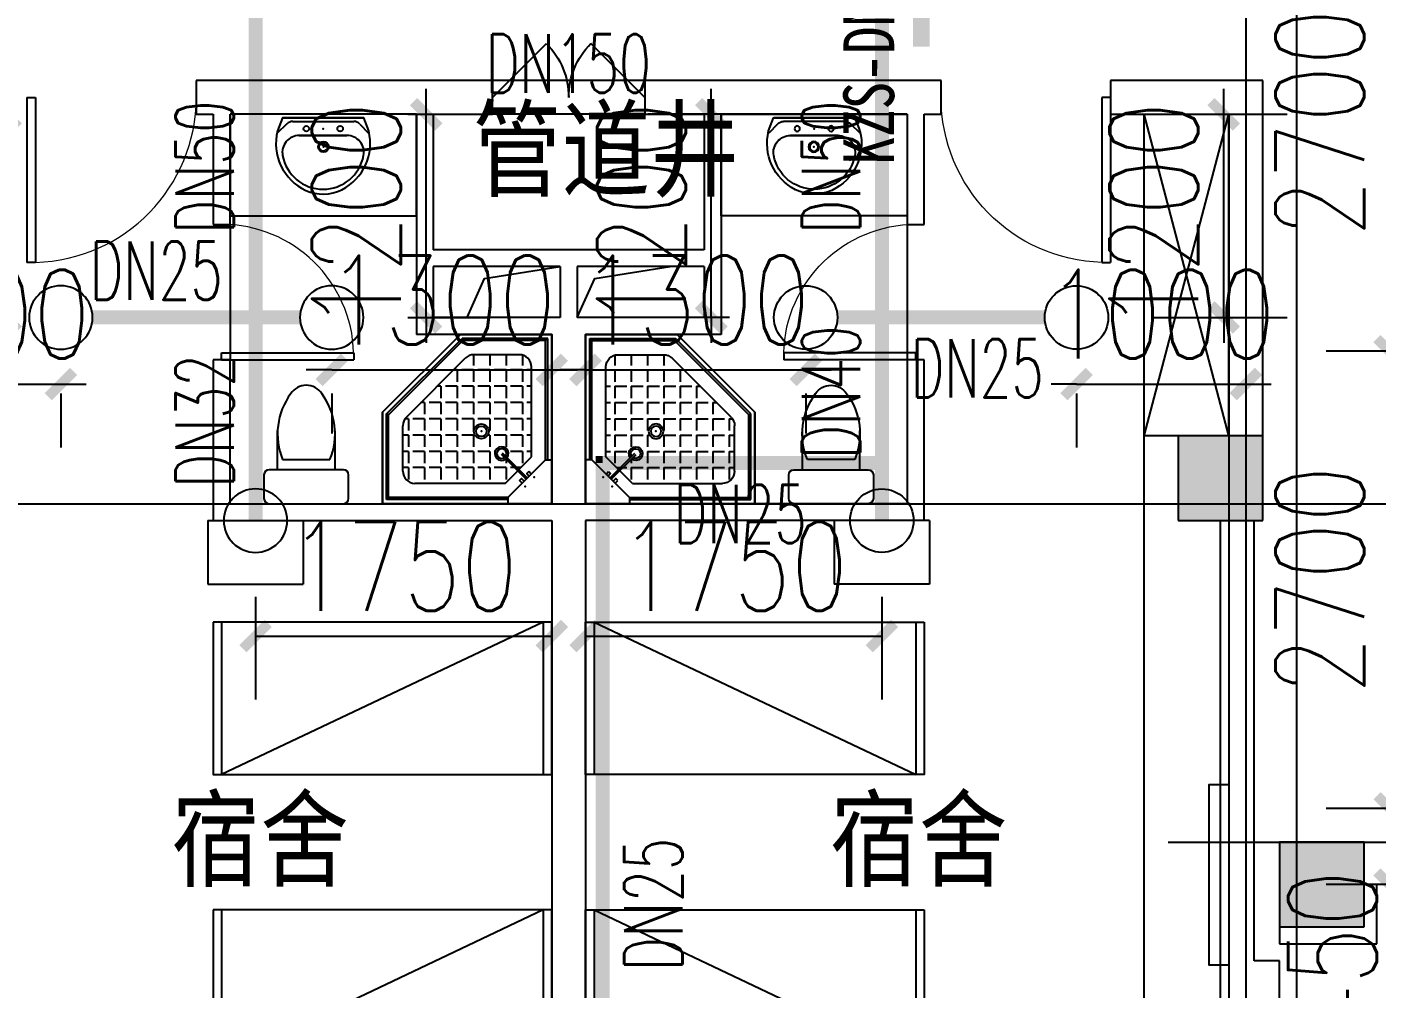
# Model space of a CAD drawing. Extents: x 0 to 2838408, y -923048 to 203859.
# Drawn here: x 2722063 to 2730038, y -684208 to -678526 of the extents above; entities that cross this region are included whole.
import ezdxf
from ezdxf.enums import TextEntityAlignment as Align

# ---------------------------------------------------------------- set-up
doc = ezdxf.new("R2010")
doc.units = 0
doc.header["$LTSCALE"] = 1000
for name, color, linetype in [('A-Fixt', 81, 'Continuous'), ('CLAYER', 7, 'Continuous'), ('COLUMN', 9, 'Continuous'), ('DIM_喷淋', 3, 'Continuous'), ('DOOR_FIRE', 4, 'Continuous'), ('DOTE', 8, 'Continuous'), ('EQUIP_喷头', 7, 'Continuous'), ('PIPE-喷淋', 6, 'Continuous'), ('PUB_HATCH', 8, 'Continuous'), ('PUB_TEXT', 7, 'Continuous'), ('TEXT_喷淋', 7, 'Continuous'), ('TWT_DIM', 3, 'Continuous'), ('WALL', 9, 'Continuous'), ('WINDOW', 4, 'Continuous'), ('XREF', 8, 'Continuous'), ('抗震支吊架', 2, 'Continuous'), ('洁具', 213, 'Continuous'), ('配景', 3, 'Continuous')]:
    doc.layers.add(name, color=color, linetype=linetype)
doc.styles.add('_TCH_DIM_T3', font='SIMPLEX', dxfattribs={"width": 0.75, "bigfont": 'HZTXT'})
doc.styles.add('_TWT_PIPEDN', font='SIMPLEX', dxfattribs={"width": 0.8, "height": 2.3, "bigfont": 'HZTXT'})
doc.styles.add('kzcad', font='', dxfattribs={"width": 0.8})
doc.styles.get("Standard").update_dxf_attribs({"font": 'geniso.shx', "bigfont": 'hztxt.shx'})
doc.styles.get('kzcad').set_extended_font_data('SimSun')
doc.dimstyles.new('_TWT_ARCH&&150', dxfattribs={"dimtxt": 525, "dimasz": 150, "dimexe": 375, "dimexo": 450, "dimgap": 150, "dimtad": 1, "dimdec": 0, "dimzin": 0, "dimdsep": 46, "dimtxsty": '_TCH_DIM_T3', "dimblk": 'ARCHTICK', "dimcen": 0.09, "dimclrt": 7, "dimazin": 2, "dimtfac": 1, "dimtdec": 0, "dimtix": 1, "dimtmove": 2, "dimatfit": 3, "dimfxl": 1, "dimtolj": 1, "dimtzin": 0, "dimarcsym": 0})

# ---------------------------------------------------------------- blocks, each defined once
blk = doc.blocks.new('1F平面-CAD导入_dwg_Drawing4_t3_dwg_$plan$00001613-474159-1F-927810-1F')
at = {"layer": '洁具'}
for p, q in [((-30, 250), (-170, 250)), ((-200, 169.7), (-430.4, 169.7)), ((-260.4, -139.7), (-260.4, 139.7)), ((-200, -169.7), (-200, -220)), ((-170, -250), (-30, -250))]:
    blk.add_line(p, q, dxfattribs=at)
for points in [[(-200, 220), (-200, 169.7), (-200, -169.7), (-430.4, -169.7)], [(0, -220), (0, 220)]]:
    blk.add_lwpolyline(points, dxfattribs=at)
for centre, radius, start, end in [((-170, 220), 30, 90, 180), ((-30, 220), 30, 0, 90), ((-412.8, -227.4), 397.5, 67.45048, 126.63814), ((-589.6, 0), 109.8, 123.45086, 236.54914), ((-412.8, 227.4), 397.5, 233.36186, 292.54952), ((-170, -220), 30, 180, 270), ((-30, -220), 30, 270, 0)]:
    blk.add_arc(centre, radius, start, end, dxfattribs=at)
blk = doc.blocks.new('$lvtry$00000169')
at = {"color": 0}
for p, q in [((258.9, -36), (258.9, 0)), ((258.9, -36), (36, -258.9)), ((258.9, -24), (976, -24)), ((258.9, -36), (964, -36)), ((964, -36), (976, -24)), ((964, -36), (964, -525.1)), ((976, -24), (976, -530.1)), ((276.1, -120), (120, -276.1)), ((143.9, -151), (290.7, -298.1)), ((151, -143.9), (297.8, -291)), ((269.6, -212.7), (269.6, -142.7)), ((276.1, -120), (808, -120)), ((365.9, -212.7), (365.9, -142.7)), ((462.1, -212.7), (462.1, -142.7)), ((558.4, -212.7), (558.4, -142.7)), ((654.6, -212.7), (654.6, -142.7)), ((750.9, -212.7), (750.9, -142.7)), ((847.1, -212.7), (847.1, -142.7)), ((173.4, -308.9), (173.4, -238.9)), ((183.4, -212.7), (205.5, -212.7)), ((219.6, -212.7), (243.4, -212.7)), ((269.6, -212.7), (339.6, -212.7)), ((269.6, -262.8), (269.6, -238.9)), ((365.9, -212.7), (435.9, -212.7)), ((365.9, -308.9), (365.9, -238.9)), ((462.1, -212.7), (532.1, -212.7)), ((462.1, -308.9), (462.1, -238.9)), ((558.4, -212.7), (628.4, -212.7)), ((558.4, -308.9), (558.4, -238.9)), ((654.6, -212.7), (724.6, -212.7)), ((654.6, -308.9), (654.6, -238.9)), ((750.9, -212.7), (820.9, -212.7)), ((750.9, -308.9), (750.9, -238.9)), ((847.1, -212.7), (880, -212.7)), ((847.1, -308.9), (847.1, -238.9)), ((880, -192), (880, -460.5)), ((36, -258.9), (0, -258.9)), ((24, -258.9), (24, -976)), ((36, -258.9), (36, -964)), ((120, -276.1), (120, -808)), ((120, -308.9), (147.1, -308.9)), ((173.4, -308.9), (243.4, -308.9)), ((334.3, -308.9), (339.6, -308.9)), ((365.9, -308.9), (435.9, -308.9)), ((462.1, -308.9), (532.1, -308.9)), ((558.4, -308.9), (628.4, -308.9)), ((654.6, -308.9), (724.6, -308.9)), ((750.9, -308.9), (820.9, -308.9)), ((847.1, -308.9), (880, -308.9)), ((173.4, -405.2), (173.4, -335.2)), ((269.6, -405.2), (269.6, -335.2)), ((365.9, -405.2), (365.9, -335.2)), ((462.1, -405.2), (462.1, -335.2)), ((558.4, -405.2), (558.4, -335.2)), ((654.6, -405.2), (654.6, -335.2)), ((750.9, -405.2), (750.9, -335.2)), ((847.1, -405.2), (847.1, -335.2)), ((120, -405.2), (147.1, -405.2)), ((173.4, -405.2), (243.4, -405.2)), ((173.4, -501.4), (173.4, -431.4)), ((269.6, -405.2), (339.6, -405.2)), ((269.6, -501.4), (269.6, -431.4)), ((365.9, -405.2), (378.6, -405.2)), ((365.9, -501.4), (365.9, -431.4)), ((462.1, -405.2), (532.1, -405.2)), ((462.1, -501.4), (462.1, -431.4)), ((558.4, -405.2), (628.4, -405.2)), ((558.4, -501.4), (558.4, -431.4)), ((654.6, -405.2), (724.6, -405.2)), ((654.6, -501.4), (654.6, -431.4)), ((750.9, -405.2), (820.9, -405.2)), ((750.9, -501.4), (750.9, -431.4)), ((847.1, -405.2), (880, -405.2)), ((847.1, -501.4), (847.1, -431.4)), ((120, -501.4), (147.1, -501.4)), ((173.4, -501.4), (243.4, -501.4)), ((173.4, -597.7), (173.4, -527.7)), ((269.6, -501.4), (339.6, -501.4)), ((269.6, -597.7), (269.6, -527.7)), ((365.9, -501.4), (435.9, -501.4)), ((365.9, -597.7), (365.9, -527.7)), ((462.1, -501.4), (532.1, -501.4)), ((462.1, -597.7), (462.1, -527.7)), ((858.9, -511.4), (511.4, -858.9)), ((964, -525.1), (525.1, -964)), ((976, -530.1), (530.1, -976)), ((558.4, -501.4), (628.4, -501.4)), ((558.4, -597.7), (558.4, -527.7)), ((654.6, -501.4), (724.6, -501.4)), ((654.6, -597.7), (654.6, -527.7)), ((750.9, -501.4), (820.9, -501.4)), ((750.9, -597.7), (750.9, -527.7)), ((847.1, -501.4), (867.2, -501.4)), ((964, -525.1), (976, -530.1)), ((120, -597.7), (147.1, -597.7)), ((173.4, -597.7), (243.4, -597.7)), ((173.4, -693.9), (173.4, -623.9)), ((269.6, -597.7), (339.6, -597.7)), ((269.6, -693.9), (269.6, -623.9)), ((365.9, -597.7), (435.9, -597.7)), ((365.9, -693.9), (365.9, -623.9)), ((462.1, -597.7), (532.1, -597.7)), ((462.1, -693.9), (462.1, -623.9)), ((558.4, -597.7), (628.4, -597.7)), ((558.4, -693.9), (558.4, -623.9)), ((654.6, -597.7), (724.6, -597.7)), ((654.6, -693.9), (654.6, -623.9)), ((750.9, -597.7), (772.6, -597.7)), ((120, -693.9), (147.1, -693.9)), ((173.4, -693.9), (243.4, -693.9)), ((269.6, -693.9), (339.6, -693.9)), ((365.9, -693.9), (435.9, -693.9)), ((462.1, -693.9), (532.1, -693.9)), ((558.4, -693.9), (628.4, -693.9)), ((654.6, -693.9), (676.4, -693.9)), ((120, -790.2), (147.1, -790.2)), ((173.4, -790.2), (173.4, -720.2)), ((173.4, -790.2), (243.4, -790.2)), ((269.6, -790.2), (269.6, -720.2)), ((269.6, -790.2), (339.6, -790.2)), ((365.9, -790.2), (365.9, -720.2)), ((365.9, -790.2), (435.9, -790.2)), ((462.1, -790.2), (462.1, -720.2)), ((462.1, -790.2), (532.1, -790.2)), ((558.4, -790.2), (558.4, -720.2)), ((558.4, -790.2), (580.1, -790.2)), ((173.4, -877.5), (173.4, -816.4)), ((269.6, -880), (269.6, -816.4)), ((365.9, -880), (365.9, -816.4)), ((462.1, -880), (462.1, -816.4)), ((192, -880), (460.5, -880)), ((36, -964), (24, -976)), ((24, -976), (530.1, -976)), ((36, -964), (525.1, -964)), ((525.1, -964), (530.1, -976))]:
    blk.add_line(p, q, dxfattribs=at)
blk.add_lwpolyline([(0, 0), (0, -1000), (540, -1000), (1000, -540), (1000, 0)], close=True)
for points in [[(0, 0), (0, -1000)], [(0, 0), (1000, 0)], [(1000, 0), (1000, -540)], [(189.7, -136.1), (177.9, -147.9), (162.5, -132.5), (174.3, -120.7)], [(136.1, -189.7), (147.9, -177.9), (132.5, -162.5), (120.7, -174.3)], [(1000, -540), (540, -1000)], [(0, -1000), (540, -1000)]]:
    blk.add_lwpolyline(points, close=True, dxfattribs=at)
for radius in [43.8, 31.1]:
    blk.add_circle((416.2, -427.6), radius, dxfattribs=at)
for centre, radius, start, end in [((808, -192), 72, 0, 90), ((296, -295.7), 40.6, 142.58296, 128.41974), ((296, -295.7), 28.6, 145.82801, 125.65986), ((808, -460.5), 72, 315, 0), ((192, -808), 72, 180, 270), ((460.5, -808), 72, 270, 315)]:
    blk.add_arc(centre, radius, start, end, dxfattribs=at)
for p in [(103.2, -155.8, 0), (156.1, -102.2, 0), (415.8, -428.1, 0)]:
    blk.add_point(p, dxfattribs=at)
blk = doc.blocks.new('$lvtry$00000178')
at = {"color": 0}
for p, q in [((-238.4, 0), (238.4, 0)), ((-214.1, -36.1), (-272.1, -90.6)), ((-179.8, -22.5), (180.1, -22.5)), ((215.7, -37.5), (268.3, -90.8)), ((-141.7, -105.2), (140.2, -105.2)), ((140.2, -105.2), (-141.7, -105.2))]:
    blk.add_line(p, q, dxfattribs=at)
blk.add_lwpolyline([(-103.6, -429.7, 0.224698), (110.4, -425.4, 0.348046), (268.9, -78.5), (239.5, 0), (-241.3, 0), (-270.7, -78.5, 0.356844)], format="xyb", close=True, dxfattribs=at)
for centre, radius in [((-100, -65), 16.3), ((100, -65), 16.3), ((1.4, -172.5), 31.6)]:
    blk.add_circle(centre, radius, dxfattribs=at)
at = {"color": 0, "lineweight": 13}
blk.add_circle((1.4, -172.5), 23, dxfattribs=at)
at = {"color": 0}
for centre, radius, start, end in [((-179.8, -72.5), 50, 90, 133.18096), ((180.1, -72.5), 50, 44.56072, 90), ((-141.7, -205.2), 100, 90, 190.56023), ((140.2, -205.2), 100, 349.43977, 90), ((-0.7, -179), 243.4, 190.56023, 349.43977)]:
    blk.add_arc(centre, radius, start, end, dxfattribs=at)
for p in [(0, -65), (1.4, -172.5)]:
    blk.add_point(p, dxfattribs=at)
blk = doc.blocks.new('A$C70365C93')
at = {"layer": '洁具'}
blk.add_lwpolyline([(-1900, 2300), (-1900, 1700), (-800, 1700), (-800, 2300)], close=True, dxfattribs=at)
blk.add_blockref('$lvtry$00000178', (-1350, 2280), dxfattribs=at)
at = {"layer": '洁具', "rotation": 180}
blk.add_blockref('$lvtry$00000169', (0, 0), dxfattribs=at)
at = {"layer": '洁具', "extrusion": (0, 0, -1), "xscale": -1, "zscale": -1, "rotation": 90}
blk.add_blockref('1F平面-CAD导入_dwg_Drawing4_t3_dwg_$plan$00001613-474159-1F-927810-1F', (1450, 0), dxfattribs=at)
blk = doc.blocks.new('单人床')
at = {"layer": 'A-Fixt'}
for p, q in [((47773.8, 13973.4), (48673.8, 13973.4)), ((47773.8, 12073.4), (48673.8, 13973.4)), ((47773.8, 12073.4), (48673.8, 12073.4))]:
    blk.add_line(p, q, dxfattribs=at)
blk.add_lwpolyline([(47773.8, 14023.4), (48673.8, 14023.4), (48673.8, 12023.4), (47773.8, 12023.4), (47773.8, 14023.4)], dxfattribs=at)
blk = doc.blocks.new('CH_AP01')
for p, q in [((-311.4, 16.6), (-275, 0)), ((-275, 0), (275, 0)), ((275, 0), (311.4, 16.6))]:
    blk.add_line(p, q)
for centre, radius, start, end in [((-306.8, 555.3), 37.8, 100.18588, 202.83587), ((0, -578.9), 1212.6, 74.71041, 105.28959), ((0, -578.9), 1172.6, 75.02868, 104.97132), ((0, -1278.1), 1856.9, 80.61099, 99.38901), ((306.8, 555.3), 37.8, 337.16413, 79.81412), ((-1658.4, 201.9), 1359.7, 352.16586, 14.42826), ((-823.7, 250), 562.9, 335.50378, 31.09034), ((-823.7, 250), 602.9, 335.50378, 30.26909), ((0, -578.9), 1092.6, 75.87672, 104.12328), ((823.7, 250), 602.9, 149.73091, 204.49622), ((823.7, 250), 562.9, 148.90966, 204.49622), ((1658.4, 201.9), 1359.7, 165.57174, 187.83414)]:
    blk.add_arc(centre, radius, start, end)
blk = doc.blocks.new('A$C61295E98')
at = {"color": 3}
for p, q in [((544, 597.9), (0, 597.9)), ((0, 597.9), (0, 0)), ((161.4, 597.9), (161.4, 0)), ((170.4, 0.2), (170.4, 597.6)), ((602.7, 572.2), (602.7, 25.6)), ((624, 517.9), (624, 80)), ((544, 0), (0, 0))]:
    blk.add_line(p, q, dxfattribs=at)
for points in [[(81.8, 540.3), (75.3, 540.3), (75.3, 576.8), (81.8, 576.8)], [(81.8, 453.1), (75.3, 453.1), (75.3, 489.6), (81.8, 489.6)], [(81.8, 352.9), (75.3, 352.9), (75.3, 389.4), (81.8, 389.4)]]:
    blk.add_lwpolyline(points, close=True, dxfattribs=at)
for centre in [(74, 250.1), (74, 164.2), (74, 70.5)]:
    blk.add_circle(centre, 15.7, dxfattribs=at)
for centre, start, end in [((544, 517.9), 360, 90), ((544, 80), 270, 0)]:
    blk.add_arc(centre, 80, start, end, dxfattribs=at)
blk = doc.blocks.new('宿舍')
at = {"layer": 'A-Fixt'}
for p, q in [((47853.8, 13801.7), (48353.8, 15701.7)), ((48353.8, 13801.7), (47853.8, 15701.7)), ((47853.8, 13801.7), (48353.8, 13801.7))]:
    blk.add_line(p, q, dxfattribs=at)
for points in [[(47853.8, 8601.7), (48353.8, 8601.7), (48353.8, 15701.7), (47853.8, 15701.7)], [(47853.8, 10676.1), (47970.5, 10676.1), (47970.5, 11742.6), (47853.8, 11742.6)]]:
    blk.add_lwpolyline(points, close=True, dxfattribs=at)
at = {"xscale": -1, "rotation": 90}
for p in [(63677.2, 60475.5), (63677.2, 58775.5)]:
    blk.add_blockref('单人床', p, dxfattribs=at)
at = {"layer": 'A-Fixt', "xscale": -1, "rotation": 180}
for p in [(50002, 9140.5), (51117.2, 9140.5)]:
    blk.add_blockref('CH_AP01', p, dxfattribs=at)
at = {"layer": '配景', "color": 252}
blk.add_blockref('A$C61295E98', (47853.8, 7096.6), dxfattribs=at)
blk = doc.blocks.new('$DorLib2D$00000116')
at = {"color": 0}
for p, q in [((-0.5, 0), (-0.1464, 0.3536)), ((0.5, 0), (0.1464, 0.3536))]:
    blk.add_line(p, q, dxfattribs=at)
for centre, start, end in [((-0.5, 0), 0, 45), ((0.5, 0), 135, 180)]:
    blk.add_arc(centre, 0.5, start, end, dxfattribs=at)
blk = doc.blocks.new('$DorLib2D$00000001')
for p, q in [((0.45, 0.975), (0.5, 0.975)), ((0.45, 0), (0.45, 0.975)), ((0.5, 0), (0.5, 0.975)), ((0.5, 0), (0.45, 0))]:
    blk.add_line(p, q)
at = {"lineweight": 13}
blk.add_arc((0.475, 0), 0.975, 91.46928, 180, dxfattribs=at)
blk = doc.blocks.new('4F1')
at = {"layer": 'PUB_HATCH'}
for points in [[(2393316.7, -680941.3), (2392816.7, -680941.3), (2392816.7, -681441.3), (2393316.7, -681441.3)], [(2393916.7, -683341.3), (2393416.7, -683341.3), (2393416.7, -683841.3), (2393916.7, -683841.3)]]:
    blk.add_hatch(color=256, dxfattribs=at).paths.add_polyline_path(points)
for points in [[(2388616.7, -680241.3), (2388720.3, -680011), (2389166.7, -679941.3)], [(2389266.7, -680241.3), (2389370.3, -680011), (2389816.7, -679941.3)]]:
    blk.add_lwpolyline(points)
at = {"layer": 'COLUMN'}
for p, q in [((2393316.7, -680941.3), (2392816.7, -680941.3)), ((2392816.7, -680941.3), (2392816.7, -681441.3)), ((2393316.7, -681441.3), (2393316.7, -680941.3)), ((2392816.7, -681441.3), (2393316.7, -681441.3)), ((2393916.7, -683341.3), (2393416.7, -683341.3)), ((2393416.7, -683341.3), (2393416.7, -683841.3)), ((2393916.7, -683841.3), (2393916.7, -683341.3)), ((2393416.7, -683841.3), (2393916.7, -683841.3))]:
    blk.add_line(p, q, dxfattribs=at)
at = {"layer": 'DOOR_FIRE'}
for p, q in [((2389666.7, -678841.3), (2388766.7, -678841.3)), ((2389666.7, -679041.3), (2388766.7, -679041.3))]:
    blk.add_line(p, q, dxfattribs=at)
at = {"layer": 'DOTE'}
for p, q in [((2393216.7, -606941.3), (2393216.7, -690141.3)), ((2393516.7, -606941.3), (2393516.7, -690141.3)), ((2343216.7, -681341.3), (2453916.7, -681341.3)), ((2392758.5, -683341.3), (2405723.1, -683341.3))]:
    blk.add_line(p, q, dxfattribs=at)
at = {"layer": 'WALL'}
for p, q in [((2387116.7, -678841.3), (2387016.7, -678841.3)), ((2387016.7, -678841.3), (2387016.7, -679041.3)), ((2388316.7, -678841.3), (2387116.7, -678841.3)), ((2388766.7, -678841.3), (2388316.7, -678841.3)), ((2388766.7, -679041.3), (2388766.7, -678841.3)), ((2390116.7, -678841.3), (2389666.7, -678841.3)), ((2389666.7, -678841.3), (2389666.7, -679041.3)), ((2391316.7, -678841.3), (2390116.7, -678841.3)), ((2391416.7, -678841.3), (2391316.7, -678841.3)), ((2391416.7, -679041.3), (2391416.7, -678841.3)), ((2393316.7, -678841.3), (2392416.7, -678841.3)), ((2392416.7, -678841.3), (2392416.7, -679041.3)), ((2393316.7, -680941.3), (2393316.7, -678841.3)), ((2387016.7, -679041.3), (2387116.7, -679041.3)), ((2387116.7, -679041.3), (2387116.7, -679691.3)), ((2388316.7, -679041.3), (2387216.7, -679041.3)), ((2387216.7, -679691.3), (2387216.7, -679041.3)), ((2388316.7, -679041.3), (2388316.7, -679841.3)), ((2388416.7, -679041.3), (2388766.7, -679041.3)), ((2388416.7, -679041.3), (2388416.7, -679841.3)), ((2389666.7, -679041.3), (2390016.7, -679041.3)), ((2390016.7, -679041.3), (2390016.7, -679841.3)), ((2391216.7, -679041.3), (2390116.7, -679041.3)), ((2390116.7, -679041.3), (2390116.7, -679841.3)), ((2391216.7, -679041.3), (2391216.7, -679691.3)), ((2391316.7, -679691.3), (2391316.7, -679041.3)), ((2391316.7, -679041.3), (2391416.7, -679041.3)), ((2392416.7, -679041.3), (2393116.7, -679041.3)), ((2393116.7, -680941.3), (2393116.7, -679041.3)), ((2387116.7, -679691.3), (2387216.7, -679691.3)), ((2391216.7, -679691.3), (2391316.7, -679691.3)), ((2388316.7, -679841.3), (2388316.7, -680341.3)), ((2389216.7, -679841.3), (2388416.7, -679841.3)), ((2390016.7, -679841.3), (2389216.7, -679841.3)), ((2390116.7, -679841.3), (2390116.7, -680341.3)), ((2389166.7, -679941.3), (2388416.7, -679941.3)), ((2388416.7, -679941.3), (2388416.7, -680241.3)), ((2389166.7, -679941.3), (2389166.7, -680241.3)), ((2390016.7, -679941.3), (2389266.7, -679941.3)), ((2389266.7, -679941.3), (2389266.7, -680241.3)), ((2390016.7, -679941.3), (2390016.7, -680241.3)), ((2389166.7, -680241.3), (2388416.7, -680241.3)), ((2390016.7, -680241.3), (2389266.7, -680241.3)), ((2389116.7, -680341.3), (2388316.7, -680341.3)), ((2389116.7, -680341.3), (2389116.7, -681341.3)), ((2389316.7, -680341.3), (2389316.7, -681341.3)), ((2390116.7, -680341.3), (2389316.7, -680341.3)), ((2387216.7, -680491.3), (2387116.7, -680491.3)), ((2387116.7, -680491.3), (2387116.7, -681441.3)), ((2387216.7, -681341.3), (2387216.7, -680491.3)), ((2391316.7, -680491.3), (2391216.7, -680491.3)), ((2391216.7, -680491.3), (2391216.7, -681341.3)), ((2391316.7, -681441.3), (2391316.7, -680491.3)), ((2387216.7, -681341.3), (2389116.7, -681341.3)), ((2391216.7, -681341.3), (2389316.7, -681341.3)), ((2387116.7, -681441.3), (2389116.7, -681441.3)), ((2389116.7, -681441.3), (2389116.7, -686391.3)), ((2391316.7, -681441.3), (2389316.7, -681441.3)), ((2389316.7, -681441.3), (2389316.7, -686391.3)), ((2393066.7, -684041.3), (2393066.7, -681441.3)), ((2393266.7, -684041.3), (2393266.7, -681441.3)), ((2393991.7, -683591.3), (2393916.7, -683591.3)), ((2393991.7, -683941.3), (2393991.7, -683591.3)), ((2393416.7, -683841.3), (2393416.7, -683941.3)), ((2393416.7, -683941.3), (2393991.7, -683941.3)), ((2393066.7, -686141.3), (2393066.7, -684041.3)), ((2393416.7, -684041.3), (2393266.7, -684041.3)), ((2393416.7, -686541.3), (2393416.7, -684041.3))]:
    blk.add_line(p, q, dxfattribs=at)
at = {"layer": 'WINDOW'}
for p, q in [((2387216.7, -679691.3), (2387216.7, -680491.3)), ((2391216.7, -679691.3), (2391216.7, -680491.3))]:
    blk.add_line(p, q, dxfattribs=at)
for name, p in [('宿舍', (2337462.9, -694743)), ('A$C70365C93', (2389116.7, -681341.3))]:
    blk.add_blockref(name, p)
at = {"xscale": -1, "rotation": 359.9999999999999}
for name, p in [('A$C70365C93', (2389316.7, -681341.3)), ('宿舍', (2440970.6, -694743))]:
    blk.add_blockref(name, p, dxfattribs=at)
at = {"layer": 'DOOR_FIRE', "xscale": 900, "yscale": -900, "zscale": 200, "rotation": 179.9999999994664}
blk.add_blockref('$DorLib2D$00000116', (2389216.7, -678941.3), dxfattribs=at)
at = {"layer": 'WINDOW', "yscale": -1000}
for p, xscale, zscale in [((2386516.7, -678941.3), -1000, -1000), ((2391916.7, -678941.3), 1000, 1000)]:
    blk.add_blockref('$DorLib2D$00000001', p, dxfattribs=dict(at, xscale=xscale, zscale=zscale))
at = {"layer": 'WINDOW', "xscale": 800, "zscale": 800, "rotation": 269.9999999994664}
for p, yscale in [((2387166.7, -680091.3), 800), ((2391266.7, -680091.3), -800)]:
    blk.add_blockref('$DorLib2D$00000001', p, dxfattribs=dict(at, yscale=yscale))
at = {"layer": 'CLAYER'}
blk.add_text('管道井', height=525, dxfattribs=at).set_placement((2388649.1, -679528.3))
at = {"layer": 'PUB_TEXT'}
for p in [(2386869.2, -683605.1), (2390759.2, -683605.1)]:
    blk.add_text('宿舍', height=525, dxfattribs=at).set_placement(p)
blk = doc.blocks.new('_ArchTick')
at = {"color": 0, "linetype": 'ByBlock', "const_width": 0.4}
blk.add_lwpolyline([(-0.5, -0.5), (0.5, 0.5)], dxfattribs=at)
blk = doc.blocks.new('*D2691')
at = {"layer": 'Defpoints', "color": 0, "linetype": 'ByBlock', "transparency": 16777216}
for p in [(2725362.5, -680241.3), (2726662.5, -680241.3), (2726662.5, -680551.1)]:
    blk.add_point(p, dxfattribs=at)
at = {"layer": 'TWT_DIM', "color": 0, "linetype": 'ByBlock', "lineweight": -2, "transparency": 16777216}
for p, q in [((2725362.5, -680551.1), (2725212.5, -680551.1)), ((2725362.5, -680551.1), (2726662.5, -680551.1)), ((2726662.5, -680551.1), (2726812.5, -680551.1)), ((2725362.5, -680691.3), (2725362.5, -680926.1)), ((2726662.5, -680691.3), (2726662.5, -680926.1))]:
    blk.add_line(p, q, dxfattribs=at)
at = {"layer": 'TWT_DIM', "color": 0, "linetype": 'ByBlock', "lineweight": -2, "transparency": 16777216, "xscale": 150, "yscale": 150, "zscale": 150}
blk.add_blockref('_ArchTick', (2725362.5, -680551.1), dxfattribs=at)
at = {"layer": 'TWT_DIM', "color": 0, "linetype": 'ByBlock', "lineweight": -2, "transparency": 16777216, "xscale": 150, "yscale": 150, "zscale": 150, "rotation": 180}
blk.add_blockref('_ArchTick', (2726662.5, -680551.1), dxfattribs=at)
at = {"layer": 'TWT_DIM', "color": 7, "linetype": 'ByBlock', "transparency": 16777216, "insert": (2726012.5, -680138.6), "char_height": 525, "attachment_point": 5, "style": '_TCH_DIM_T3'}
blk.add_mtext('\\A1;1300', dxfattribs=at)
blk = doc.blocks.new('*D2692')
at = {"layer": 'Defpoints', "color": 0, "linetype": 'ByBlock', "transparency": 16777216}
for p in [(2723862.5, -680241.3), (2725162.5, -680241.3), (2725162.5, -680551.1)]:
    blk.add_point(p, dxfattribs=at)
at = {"layer": 'TWT_DIM', "color": 0, "linetype": 'ByBlock', "lineweight": -2, "transparency": 16777216}
for p, q in [((2723862.5, -680551.1), (2723712.5, -680551.1)), ((2723862.5, -680551.1), (2725162.5, -680551.1)), ((2725162.5, -680551.1), (2725312.5, -680551.1)), ((2723862.5, -680691.3), (2723862.5, -680926.1)), ((2725162.5, -680691.3), (2725162.5, -680926.1))]:
    blk.add_line(p, q, dxfattribs=at)
at = {"layer": 'TWT_DIM', "color": 0, "linetype": 'ByBlock', "lineweight": -2, "transparency": 16777216, "xscale": 150, "yscale": 150, "zscale": 150}
blk.add_blockref('_ArchTick', (2723862.5, -680551.1), dxfattribs=at)
at = {"layer": 'TWT_DIM', "color": 0, "linetype": 'ByBlock', "lineweight": -2, "transparency": 16777216, "xscale": 150, "yscale": 150, "zscale": 150, "rotation": 180}
blk.add_blockref('_ArchTick', (2725162.5, -680551.1), dxfattribs=at)
at = {"layer": 'TWT_DIM', "color": 7, "linetype": 'ByBlock', "transparency": 16777216, "insert": (2724512.5, -680138.6), "char_height": 525, "attachment_point": 5, "style": '_TCH_DIM_T3'}
blk.add_mtext('\\A1;1300', dxfattribs=at)
blk = doc.blocks.new('*D2704')
at = {"layer": 'Defpoints', "color": 0, "linetype": 'ByBlock', "transparency": 16777216}
for p in [(2725362.5, -681441.3), (2727112.5, -681441.3), (2727112.5, -682123.7)]:
    blk.add_point(p, dxfattribs=at)
at = {"layer": 'TWT_DIM', "color": 0, "linetype": 'ByBlock', "lineweight": -2, "transparency": 16777216}
for p, q in [((2725362.5, -681891.3), (2725362.5, -682498.7)), ((2727112.5, -681891.3), (2727112.5, -682498.7)), ((2725362.5, -682123.7), (2727112.5, -682123.7))]:
    blk.add_line(p, q, dxfattribs=at)
at = {"layer": 'TWT_DIM', "color": 0, "linetype": 'ByBlock', "lineweight": -2, "transparency": 16777216, "xscale": 150, "yscale": 150, "zscale": 150, "rotation": 180}
blk.add_blockref('_ArchTick', (2725362.5, -682123.7), dxfattribs=at)
at = {"layer": 'TWT_DIM', "color": 0, "linetype": 'ByBlock', "lineweight": -2, "transparency": 16777216, "xscale": 150, "yscale": 150, "zscale": 150}
blk.add_blockref('_ArchTick', (2727112.5, -682123.7), dxfattribs=at)
at = {"layer": 'TWT_DIM', "color": 7, "linetype": 'ByBlock', "transparency": 16777216, "insert": (2726237.5, -681711.2), "char_height": 525, "attachment_point": 5, "style": '_TCH_DIM_T3'}
blk.add_mtext('\\A1;1750', dxfattribs=at)
blk = doc.blocks.new('*D2705')
at = {"layer": 'Defpoints', "color": 0, "linetype": 'ByBlock', "transparency": 16777216}
for p in [(2728262.5, -680241.3), (2729262.5, -680241.3), (2729262.5, -680634.6)]:
    blk.add_point(p, dxfattribs=at)
at = {"layer": 'TWT_DIM', "color": 0, "linetype": 'ByBlock', "lineweight": -2, "transparency": 16777216}
for p, q in [((2728262.5, -680634.6), (2728112.5, -680634.6)), ((2728262.5, -680634.6), (2729262.5, -680634.6)), ((2729262.5, -680634.6), (2729412.5, -680634.6)), ((2728262.5, -680691.3), (2728262.5, -681009.6)), ((2729262.5, -680691.3), (2729262.5, -681009.6))]:
    blk.add_line(p, q, dxfattribs=at)
at = {"layer": 'TWT_DIM', "color": 0, "linetype": 'ByBlock', "lineweight": -2, "transparency": 16777216, "xscale": 150, "yscale": 150, "zscale": 150}
blk.add_blockref('_ArchTick', (2728262.5, -680634.6), dxfattribs=at)
at = {"layer": 'TWT_DIM', "color": 0, "linetype": 'ByBlock', "lineweight": -2, "transparency": 16777216, "xscale": 150, "yscale": 150, "zscale": 150, "rotation": 180}
blk.add_blockref('_ArchTick', (2729262.5, -680634.6), dxfattribs=at)
at = {"layer": 'TWT_DIM', "color": 7, "linetype": 'ByBlock', "transparency": 16777216, "insert": (2728762.5, -680222.1), "char_height": 525, "attachment_point": 5, "style": '_TCH_DIM_T3'}
blk.add_mtext('\\A1;1000', dxfattribs=at)
blk = doc.blocks.new('*D2706')
at = {"layer": 'Defpoints', "color": 0, "linetype": 'ByBlock', "transparency": 16777216}
for p in [(2726104.8, -679041.3), (2726662.5, -679041.3), (2726662.5, -680241.3)]:
    blk.add_point(p, dxfattribs=at)
at = {"layer": 'TWT_DIM', "color": 0, "linetype": 'ByBlock', "lineweight": -2, "transparency": 16777216}
for p, q in [((2726104.8, -679041.3), (2726104.8, -678891.3)), ((2726212.5, -679041.3), (2725729.8, -679041.3)), ((2726104.8, -680241.3), (2726104.8, -679041.3)), ((2726212.5, -680241.3), (2725729.8, -680241.3)), ((2726104.8, -680241.3), (2726104.8, -680391.3))]:
    blk.add_line(p, q, dxfattribs=at)
at = {"layer": 'TWT_DIM', "color": 0, "linetype": 'ByBlock', "lineweight": -2, "transparency": 16777216, "xscale": 150, "yscale": 150, "zscale": 150}
for p, rotation in [((2726104.8, -679041.3), 270), ((2726104.8, -680241.3), 90)]:
    blk.add_blockref('_ArchTick', p, dxfattribs=dict(at, rotation=rotation))
at = {"layer": 'TWT_DIM', "color": 7, "linetype": 'ByBlock', "transparency": 16777216, "insert": (2725692.3, -679641.3), "char_height": 525, "attachment_point": 5, "rotation": 90, "style": '_TCH_DIM_T3'}
blk.add_mtext('\\A1;1200', dxfattribs=at)
blk = doc.blocks.new('*D2707')
at = {"layer": 'Defpoints', "color": 0, "linetype": 'ByBlock', "transparency": 16777216}
for p in [(2728262.5, -679041.3), (2729131.8, -679041.3), (2728262.5, -680241.3)]:
    blk.add_point(p, dxfattribs=at)
at = {"layer": 'TWT_DIM', "color": 0, "linetype": 'ByBlock', "lineweight": -2, "transparency": 16777216}
for p, q in [((2729131.8, -679041.3), (2729131.8, -678891.3)), ((2728712.5, -679041.3), (2729506.8, -679041.3)), ((2729131.8, -680241.3), (2729131.8, -679041.3)), ((2728712.5, -680241.3), (2729506.8, -680241.3)), ((2729131.8, -680241.3), (2729131.8, -680391.3))]:
    blk.add_line(p, q, dxfattribs=at)
at = {"layer": 'TWT_DIM', "color": 0, "linetype": 'ByBlock', "lineweight": -2, "transparency": 16777216, "xscale": 150, "yscale": 150, "zscale": 150}
for p, rotation in [((2729131.8, -679041.3), 270), ((2729131.8, -680241.3), 90)]:
    blk.add_blockref('_ArchTick', p, dxfattribs=dict(at, rotation=rotation))
at = {"layer": 'TWT_DIM', "color": 7, "linetype": 'ByBlock', "transparency": 16777216, "insert": (2728719.3, -679641.3), "char_height": 525, "attachment_point": 5, "rotation": 90, "style": '_TCH_DIM_T3'}
blk.add_mtext('\\A1;1200', dxfattribs=at)
blk = doc.blocks.new('*D2708')
at = {"layer": 'Defpoints', "color": 0, "linetype": 'ByBlock', "transparency": 16777216}
for p in [(2723412.5, -681441.3), (2725162.5, -681441.3), (2725162.5, -682123.7)]:
    blk.add_point(p, dxfattribs=at)
at = {"layer": 'TWT_DIM', "color": 0, "linetype": 'ByBlock', "lineweight": -2, "transparency": 16777216}
for p, q in [((2723412.5, -681891.3), (2723412.5, -682498.7)), ((2725162.5, -681891.3), (2725162.5, -682498.7)), ((2723412.5, -682123.7), (2725162.5, -682123.7))]:
    blk.add_line(p, q, dxfattribs=at)
at = {"layer": 'TWT_DIM', "color": 0, "linetype": 'ByBlock', "lineweight": -2, "transparency": 16777216, "xscale": 150, "yscale": 150, "zscale": 150, "rotation": 180}
blk.add_blockref('_ArchTick', (2723412.5, -682123.7), dxfattribs=at)
at = {"layer": 'TWT_DIM', "color": 0, "linetype": 'ByBlock', "lineweight": -2, "transparency": 16777216, "xscale": 150, "yscale": 150, "zscale": 150}
blk.add_blockref('_ArchTick', (2725162.5, -682123.7), dxfattribs=at)
at = {"layer": 'TWT_DIM', "color": 7, "linetype": 'ByBlock', "transparency": 16777216, "insert": (2724287.5, -681711.2), "char_height": 525, "attachment_point": 5, "style": '_TCH_DIM_T3'}
blk.add_mtext('\\A1;1750', dxfattribs=at)
blk = doc.blocks.new('*D2709')
at = {"layer": 'Defpoints', "color": 0, "linetype": 'ByBlock', "transparency": 16777216}
for p in [(2721262.5, -680241.3), (2722262.5, -680241.3), (2722262.5, -680634.6)]:
    blk.add_point(p, dxfattribs=at)
at = {"layer": 'TWT_DIM', "color": 0, "linetype": 'ByBlock', "lineweight": -2, "transparency": 16777216}
for p, q in [((2721262.5, -680634.6), (2721112.5, -680634.6)), ((2721262.5, -680634.6), (2722262.5, -680634.6)), ((2722262.5, -680634.6), (2722412.5, -680634.6)), ((2721262.5, -680691.3), (2721262.5, -681009.6)), ((2722262.5, -680691.3), (2722262.5, -681009.6))]:
    blk.add_line(p, q, dxfattribs=at)
at = {"layer": 'TWT_DIM', "color": 0, "linetype": 'ByBlock', "lineweight": -2, "transparency": 16777216, "xscale": 150, "yscale": 150, "zscale": 150}
blk.add_blockref('_ArchTick', (2721262.5, -680634.6), dxfattribs=at)
at = {"layer": 'TWT_DIM', "color": 0, "linetype": 'ByBlock', "lineweight": -2, "transparency": 16777216, "xscale": 150, "yscale": 150, "zscale": 150, "rotation": 180}
blk.add_blockref('_ArchTick', (2722262.5, -680634.6), dxfattribs=at)
at = {"layer": 'TWT_DIM', "color": 7, "linetype": 'ByBlock', "transparency": 16777216, "insert": (2721762.5, -680222.1), "char_height": 525, "attachment_point": 5, "style": '_TCH_DIM_T3'}
blk.add_mtext('\\A1;1000', dxfattribs=at)
blk = doc.blocks.new('*D2710')
at = {"layer": 'Defpoints', "color": 0, "linetype": 'ByBlock', "transparency": 16777216}
for p in [(2723862.5, -679041.3), (2724420.3, -679041.3), (2723862.5, -680241.3)]:
    blk.add_point(p, dxfattribs=at)
at = {"layer": 'TWT_DIM', "color": 0, "linetype": 'ByBlock', "lineweight": -2, "transparency": 16777216}
for p, q in [((2724420.3, -679041.3), (2724420.3, -678891.3)), ((2724312.5, -679041.3), (2724795.3, -679041.3)), ((2724420.3, -680241.3), (2724420.3, -679041.3)), ((2724312.5, -680241.3), (2724795.3, -680241.3)), ((2724420.3, -680241.3), (2724420.3, -680391.3))]:
    blk.add_line(p, q, dxfattribs=at)
at = {"layer": 'TWT_DIM', "color": 0, "linetype": 'ByBlock', "lineweight": -2, "transparency": 16777216, "xscale": 150, "yscale": 150, "zscale": 150}
for p, rotation in [((2724420.3, -679041.3), 270), ((2724420.3, -680241.3), 90)]:
    blk.add_blockref('_ArchTick', p, dxfattribs=dict(at, rotation=rotation))
at = {"layer": 'TWT_DIM', "color": 7, "linetype": 'ByBlock', "transparency": 16777216, "insert": (2724007.8, -679641.3), "char_height": 525, "attachment_point": 5, "rotation": 90, "style": '_TCH_DIM_T3'}
blk.add_mtext('\\A1;1200', dxfattribs=at)
blk = doc.blocks.new('*D2711')
at = {"layer": 'Defpoints', "color": 0, "linetype": 'ByBlock', "transparency": 16777216}
for p in [(2721936.2, -679041.3), (2722262.5, -679041.3), (2722262.5, -680241.3)]:
    blk.add_point(p, dxfattribs=at)
at = {"layer": 'TWT_DIM', "color": 0, "linetype": 'ByBlock', "lineweight": -2, "transparency": 16777216}
for p, q in [((2721936.2, -679041.3), (2721936.2, -678891.3)), ((2721812.5, -679041.3), (2721561.2, -679041.3)), ((2721936.2, -680241.3), (2721936.2, -679041.3)), ((2721812.5, -680241.3), (2721561.2, -680241.3)), ((2721936.2, -680241.3), (2721936.2, -680391.3))]:
    blk.add_line(p, q, dxfattribs=at)
at = {"layer": 'TWT_DIM', "color": 0, "linetype": 'ByBlock', "lineweight": -2, "transparency": 16777216, "xscale": 150, "yscale": 150, "zscale": 150}
for p, rotation in [((2721936.2, -679041.3), 270), ((2721936.2, -680241.3), 90)]:
    blk.add_blockref('_ArchTick', p, dxfattribs=dict(at, rotation=rotation))
at = {"layer": 'TWT_DIM', "color": 7, "linetype": 'ByBlock', "transparency": 16777216, "insert": (2721523.7, -679641.3), "char_height": 525, "attachment_point": 5, "rotation": 90, "style": '_TCH_DIM_T3'}
blk.add_mtext('\\A1;1200', dxfattribs=at)
blk = doc.blocks.new('*D3152')
at = {"layer": 'Defpoints', "color": 0, "linetype": 'ByBlock', "transparency": 16777216}
for p in [(2730112.5, -677741.3), (2730662.5, -677741.3), (2730662.5, -680441.3)]:
    blk.add_point(p, dxfattribs=at)
at = {"layer": 'DIM_喷淋', "color": 0, "linetype": 'ByBlock', "lineweight": -2, "transparency": 16777216}
for p, q in [((2730212.5, -677741.3), (2729737.5, -677741.3)), ((2730112.5, -680441.3), (2730112.5, -677741.3)), ((2730212.5, -680441.3), (2729737.5, -680441.3))]:
    blk.add_line(p, q, dxfattribs=at)
at = {"layer": 'DIM_喷淋', "color": 0, "linetype": 'ByBlock', "lineweight": -2, "transparency": 16777216, "xscale": 150, "yscale": 150, "zscale": 150}
for p, rotation in [((2730112.5, -677741.3), 90), ((2730112.5, -680441.3), 270)]:
    blk.add_blockref('_ArchTick', p, dxfattribs=dict(at, rotation=rotation))
at = {"layer": 'DIM_喷淋', "color": 7, "linetype": 'ByBlock', "transparency": 16777216, "insert": (2729700, -679091.3), "char_height": 525, "attachment_point": 5, "rotation": 90, "style": '_TCH_DIM_T3'}
blk.add_mtext('\\A1;2700', dxfattribs=at)
blk = doc.blocks.new('*D3153')
at = {"layer": 'Defpoints', "color": 0, "linetype": 'ByBlock', "transparency": 16777216}
for p in [(2730112.5, -680441.3), (2730662.5, -680441.3), (2730662.5, -683141.3)]:
    blk.add_point(p, dxfattribs=at)
at = {"layer": 'DIM_喷淋', "color": 0, "linetype": 'ByBlock', "lineweight": -2, "transparency": 16777216}
for p, q in [((2730212.5, -680441.3), (2729737.5, -680441.3)), ((2730112.5, -683141.3), (2730112.5, -680441.3)), ((2730212.5, -683141.3), (2729737.5, -683141.3))]:
    blk.add_line(p, q, dxfattribs=at)
at = {"layer": 'DIM_喷淋', "color": 0, "linetype": 'ByBlock', "lineweight": -2, "transparency": 16777216, "xscale": 150, "yscale": 150, "zscale": 150}
for p, rotation in [((2730112.5, -680441.3), 90), ((2730112.5, -683141.3), 270)]:
    blk.add_blockref('_ArchTick', p, dxfattribs=dict(at, rotation=rotation))
at = {"layer": 'DIM_喷淋', "color": 7, "linetype": 'ByBlock', "transparency": 16777216, "insert": (2729700, -681791.3), "char_height": 525, "attachment_point": 5, "rotation": 90, "style": '_TCH_DIM_T3'}
blk.add_mtext('\\A1;2700', dxfattribs=at)
blk = doc.blocks.new('*D3154')
at = {"layer": 'Defpoints', "color": 0, "linetype": 'ByBlock', "transparency": 16777216}
for p in [(2730112.5, -683141.3), (2730662.5, -683141.3), (2730662.5, -683591.3)]:
    blk.add_point(p, dxfattribs=at)
at = {"layer": 'DIM_喷淋', "color": 0, "linetype": 'ByBlock', "lineweight": -2, "transparency": 16777216}
for p, q in [((2730212.5, -683141.3), (2729737.5, -683141.3)), ((2730112.5, -683591.3), (2730112.5, -683141.3)), ((2730212.5, -683591.3), (2729737.5, -683591.3))]:
    blk.add_line(p, q, dxfattribs=at)
at = {"layer": 'DIM_喷淋', "color": 0, "linetype": 'ByBlock', "lineweight": -2, "transparency": 16777216, "xscale": 150, "yscale": 150, "zscale": 150}
for p, rotation in [((2730112.5, -683141.3), 90), ((2730112.5, -683591.3), 270)]:
    blk.add_blockref('_ArchTick', p, dxfattribs=dict(at, rotation=rotation))
at = {"layer": 'DIM_喷淋', "color": 7, "linetype": 'ByBlock', "transparency": 16777216, "insert": (2729775, -684011.3), "char_height": 525, "attachment_point": 5, "rotation": 90, "style": '_TCH_DIM_T3'}
blk.add_mtext('\\A1;450', dxfattribs=at)
blk = doc.blocks.new('*D3299')
at = {"layer": 'Defpoints', "color": 0, "linetype": 'ByBlock', "transparency": 16777216}
for p in [(2728262.5, -680241.3), (2729262.5, -680241.3), (2729262.5, -680634.6)]:
    blk.add_point(p, dxfattribs=at)
at = {"layer": 'TWT_DIM', "color": 0, "linetype": 'ByBlock', "lineweight": -2, "transparency": 16777216}
for p, q in [((2728262.5, -680634.6), (2728112.5, -680634.6)), ((2728262.5, -680634.6), (2729262.5, -680634.6)), ((2729262.5, -680634.6), (2729412.5, -680634.6)), ((2728262.5, -680691.3), (2728262.5, -681009.6)), ((2729262.5, -680691.3), (2729262.5, -681009.6))]:
    blk.add_line(p, q, dxfattribs=at)
at = {"layer": 'TWT_DIM', "color": 0, "linetype": 'ByBlock', "lineweight": -2, "transparency": 16777216, "xscale": 150, "yscale": 150, "zscale": 150}
blk.add_blockref('_ArchTick', (2728262.5, -680634.6), dxfattribs=at)
at = {"layer": 'TWT_DIM', "color": 0, "linetype": 'ByBlock', "lineweight": -2, "transparency": 16777216, "xscale": 150, "yscale": 150, "zscale": 150, "rotation": 180}
blk.add_blockref('_ArchTick', (2729262.5, -680634.6), dxfattribs=at)
at = {"layer": 'TWT_DIM', "color": 7, "linetype": 'ByBlock', "transparency": 16777216, "insert": (2728762.5, -680222.1), "char_height": 525, "attachment_point": 5, "style": '_TCH_DIM_T3'}
blk.add_mtext('\\A1;1000', dxfattribs=at)
blk = doc.blocks.new('*D3300')
at = {"layer": 'Defpoints', "color": 0, "linetype": 'ByBlock', "transparency": 16777216}
for p in [(2728262.5, -679041.3), (2729131.8, -679041.3), (2728262.5, -680241.3)]:
    blk.add_point(p, dxfattribs=at)
at = {"layer": 'TWT_DIM', "color": 0, "linetype": 'ByBlock', "lineweight": -2, "transparency": 16777216}
for p, q in [((2729131.8, -679041.3), (2729131.8, -678891.3)), ((2728712.5, -679041.3), (2729506.8, -679041.3)), ((2729131.8, -680241.3), (2729131.8, -679041.3)), ((2728712.5, -680241.3), (2729506.8, -680241.3)), ((2729131.8, -680241.3), (2729131.8, -680391.3))]:
    blk.add_line(p, q, dxfattribs=at)
at = {"layer": 'TWT_DIM', "color": 0, "linetype": 'ByBlock', "lineweight": -2, "transparency": 16777216, "xscale": 150, "yscale": 150, "zscale": 150}
for p, rotation in [((2729131.8, -679041.3), 270), ((2729131.8, -680241.3), 90)]:
    blk.add_blockref('_ArchTick', p, dxfattribs=dict(at, rotation=rotation))
at = {"layer": 'TWT_DIM', "color": 7, "linetype": 'ByBlock', "transparency": 16777216, "insert": (2728719.3, -679641.3), "char_height": 525, "attachment_point": 5, "rotation": 90, "style": '_TCH_DIM_T3'}
blk.add_mtext('\\A1;1200', dxfattribs=at)
blk = doc.blocks.new('$TwtSys$00000125')
blk.add_circle((0, 0, 0), 1)
blk = doc.blocks.new('$TwtSys$00000131')
for p, q in [((-1.5, 0), (-1.5, 2)), ((-1.5, 2), (1.5, 2)), ((1.5, 0, 0), (1.5, 2, 0)), ((-1.5, 0), (-1, 0)), ((1, 0, 0), (1.5, 0, 0))]:
    blk.add_line(p, q)
blk.add_circle((0, 0), 1)

msp = doc.modelspace()

# ---------------------------------------------------------------- hatches: boundary and pattern name
at = {"layer": 'PIPE-喷淋', "linetype": 'ByBlock'}
for points in [[(2725462.5, -681101.8), (2725462.5, -681060.6), (2725421.3, -681060.6)], [(2725462.5, -681101.8), (2725421.3, -681101.8), (2725421.3, -681060.6)]]:
    msp.add_hatch(color=256, dxfattribs=at).paths.add_polyline_path(points)

# ---------------------------------------------------------------- linework, layer by layer
at = {"layer": 'PIPE-喷淋', "linetype": 'ByBlock', "ltscale": 1.5, "const_width": 82.5}
for points in [[(2723412.5, -680241.3), (2723412.5, -678441.3)], [(2727112.5, -680241.3), (2727112.5, -678441.3)], [(2722450, -680241.3), (2723412.5, -680241.3)], [(2723412.5, -681441.3), (2723412.5, -680241.3)], [(2723412.5, -680241.3), (2723675, -680241.3)], [(2726850, -680241.3), (2727112.5, -680241.3)], [(2727112.5, -680241.3), (2728075, -680241.3)], [(2727112.5, -681101.8), (2727112.5, -680241.3)], [(2727112.5, -681101.8), (2725462.5, -681101.8)], [(2725462.5, -681101.8), (2725462.5, -686291.3)], [(2727112.5, -681441.3), (2727112.5, -681101.8)]]:
    msp.add_lwpolyline(points, dxfattribs=at)
at = {"layer": '抗震支吊架', "color": 4, "const_width": 100}
msp.add_lwpolyline([(2727345.9, -678641.3), (2727345.9, -678241.3)], dxfattribs=at)

# ---------------------------------------------------------------- block references
at = {"layer": 'EQUIP_喷头', "linetype": 'ByBlock', "xscale": 187.5, "yscale": -187.5, "zscale": 187.5}
for name, p in [('$TwtSys$00000125', (2722262.5, -680241.3)), ('$TwtSys$00000125', (2723862.5, -680241.3)), ('$TwtSys$00000131', (2723412.5, -681441.3))]:
    msp.add_blockref(name, p, dxfattribs=at)
at = {"layer": 'EQUIP_喷头', "linetype": 'ByBlock', "xscale": 187.5, "yscale": 187.5, "zscale": 187.5, "rotation": 180}
for name, p in [('$TwtSys$00000125', (2726662.5, -680241.3)), ('$TwtSys$00000125', (2728262.5, -680241.3)), ('$TwtSys$00000131', (2727112.5, -681441.3))]:
    msp.add_blockref(name, p, dxfattribs=at)
at = {"layer": 'XREF'}
msp.add_blockref('4F1', (336045.8, 0), dxfattribs=at)

# ---------------------------------------------------------------- texts
at = {"layer": 'TEXT_喷淋', "linetype": 'ByBlock', "style": '_TWT_PIPEDN', "width": 0.64}
msp.add_text('DN150', height=345, dxfattribs=at).set_placement((2724773.6, -678913.8))
at = {"layer": 'TEXT_喷淋', "color": 251, "linetype": 'ByBlock', "style": '_TWT_PIPEDN', "width": 0.64}
for s, p in [('DN50', (2723285, -679746.1)), ('DN50', (2726985, -679746.1)), ('DN40', (2726985, -681076.4)), ('DN32', (2723285, -681246.1)), ('DN25', (2725935, -684101.4))]:
    msp.add_text(s, height=345, rotation=90, dxfattribs=at).set_placement(p)
for p in [(2722432.7, -680137.1), (2727282.7, -680713.8), (2725882.7, -681574.3)]:
    msp.add_text('DN25', height=345, dxfattribs=at).set_placement(p)
at = {"layer": '抗震支吊架', "color": 4, "style": 'kzcad', "width": 0.8}
msp.add_text('KZS-DN150-T', height=300, rotation=89.88539, dxfattribs=at).set_placement((2727185.9, -678441.3), align=Align.CENTER)

# ---------------------------------------------------------------- dimensions: what is measured, and where the dimension line sits
at = {"layer": 'DIM_喷淋', "linetype": 'ByBlock'}
for p1, p2, picture, middle in [((2730662.5, -680441.3), (2730662.5, -677741.3), '*D3152', (2729700, -679091.3)), ((2730662.5, -683141.3), (2730662.5, -680441.3), '*D3153', (2729700, -681791.3))]:
    dim = msp.add_aligned_dim(p1=p1, p2=p2, distance=550, dimstyle='_TWT_ARCH&&150', dxfattribs=at)
    dim.commit()
    dim.dimension.update_dxf_attribs({"geometry": picture, "text_midpoint": middle})
dim = msp.add_linear_dim(base=(2730112.5, -683141.3), p1=(2730662.5, -683591.3), p2=(2730662.5, -683141.3), angle=90, dimstyle='_TWT_ARCH&&150', dxfattribs=at)
dim.commit()
dim.dimension.update_dxf_attribs({"geometry": '*D3154', "text_midpoint": (2729775, -684011.3), "dimtype": 129})
at = {"layer": 'TWT_DIM', "linetype": 'ByBlock'}
for p1, p2, distance, picture, middle in [((2722262.5, -680241.3), (2722262.5, -679041.3), 326.4, '*D2711', (2721523.7, -679641.3)), ((2723862.5, -680241.3), (2723862.5, -679041.3), -557.7, '*D2710', (2724007.8, -679641.3)), ((2726662.5, -680241.3), (2726662.5, -679041.3), 557.7, '*D2706', (2725692.3, -679641.3)), ((2728262.5, -680241.3), (2728262.5, -679041.3), -869.3, '*D2707', (2728719.3, -679641.3)), ((2728262.5, -680241.3), (2728262.5, -679041.3), -869.3, '*D3300', (2728719.3, -679641.3)), ((2723862.5, -680241.3), (2725162.5, -680241.3), -309.8, '*D2692', (2724512.5, -680138.6)), ((2725362.5, -680241.3), (2726662.5, -680241.3), -309.8, '*D2691', (2726012.5, -680138.6)), ((2721262.5, -680241.3), (2722262.5, -680241.3), -393.4, '*D2709', (2721762.5, -680222.1)), ((2728262.5, -680241.3), (2729262.5, -680241.3), -393.4, '*D2705', (2728762.5, -680222.1)), ((2728262.5, -680241.3), (2729262.5, -680241.3), -393.4, '*D3299', (2728762.5, -680222.1)), ((2723412.5, -681441.3), (2725162.5, -681441.3), -682.4, '*D2708', (2724287.5, -681711.2)), ((2725362.5, -681441.3), (2727112.5, -681441.3), -682.4, '*D2704', (2726237.5, -681711.2))]:
    dim = msp.add_aligned_dim(p1=p1, p2=p2, distance=distance, dimstyle='_TWT_ARCH&&150', dxfattribs=at)
    dim.commit()
    dim.dimension.update_dxf_attribs({"geometry": picture, "text_midpoint": middle})

doc.saveas('drawing.dxf')
